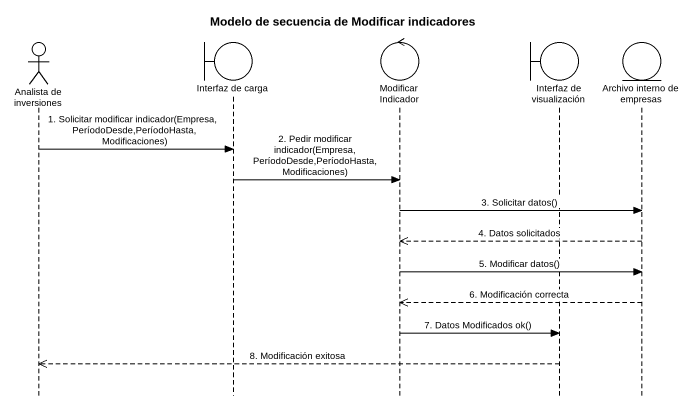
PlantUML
@startuml
title Modelo de secuencia de Modificar indicadores
hide footbox
actor "Analista de inversiones" as Analista_de_inversiones
boundary "Interfaz de carga" as Interfaz_de_carga
control "Modificar Indicador" as Modificar_Indicador
boundary "Interfaz de visualización" as Interfaz_de_visualización
entity "Archivo interno de empresas" as Archivo_interno_de_empresas

Analista_de_inversiones -> Interfaz_de_carga : 1. Solicitar modificar indicador(Empresa, PeríodoDesde,PeríodoHasta, Modificaciones)
Interfaz_de_carga -> Modificar_Indicador : 2. Pedir modificar indicador(Empresa, PeríodoDesde,PeríodoHasta, Modificaciones)
Modificar_Indicador -> Archivo_interno_de_empresas : 3. Solicitar datos()
Archivo_interno_de_empresas -->> Modificar_Indicador : 4. Datos solicitados
Modificar_Indicador -> Archivo_interno_de_empresas : 5. Modificar datos()
Archivo_interno_de_empresas -->> Modificar_Indicador : 6. Modificación correcta
Modificar_Indicador -> Interfaz_de_visualización : 7. Datos Modificados ok()
Interfaz_de_visualización -->> Analista_de_inversiones : 8. Modificación exitosa
@enduml
